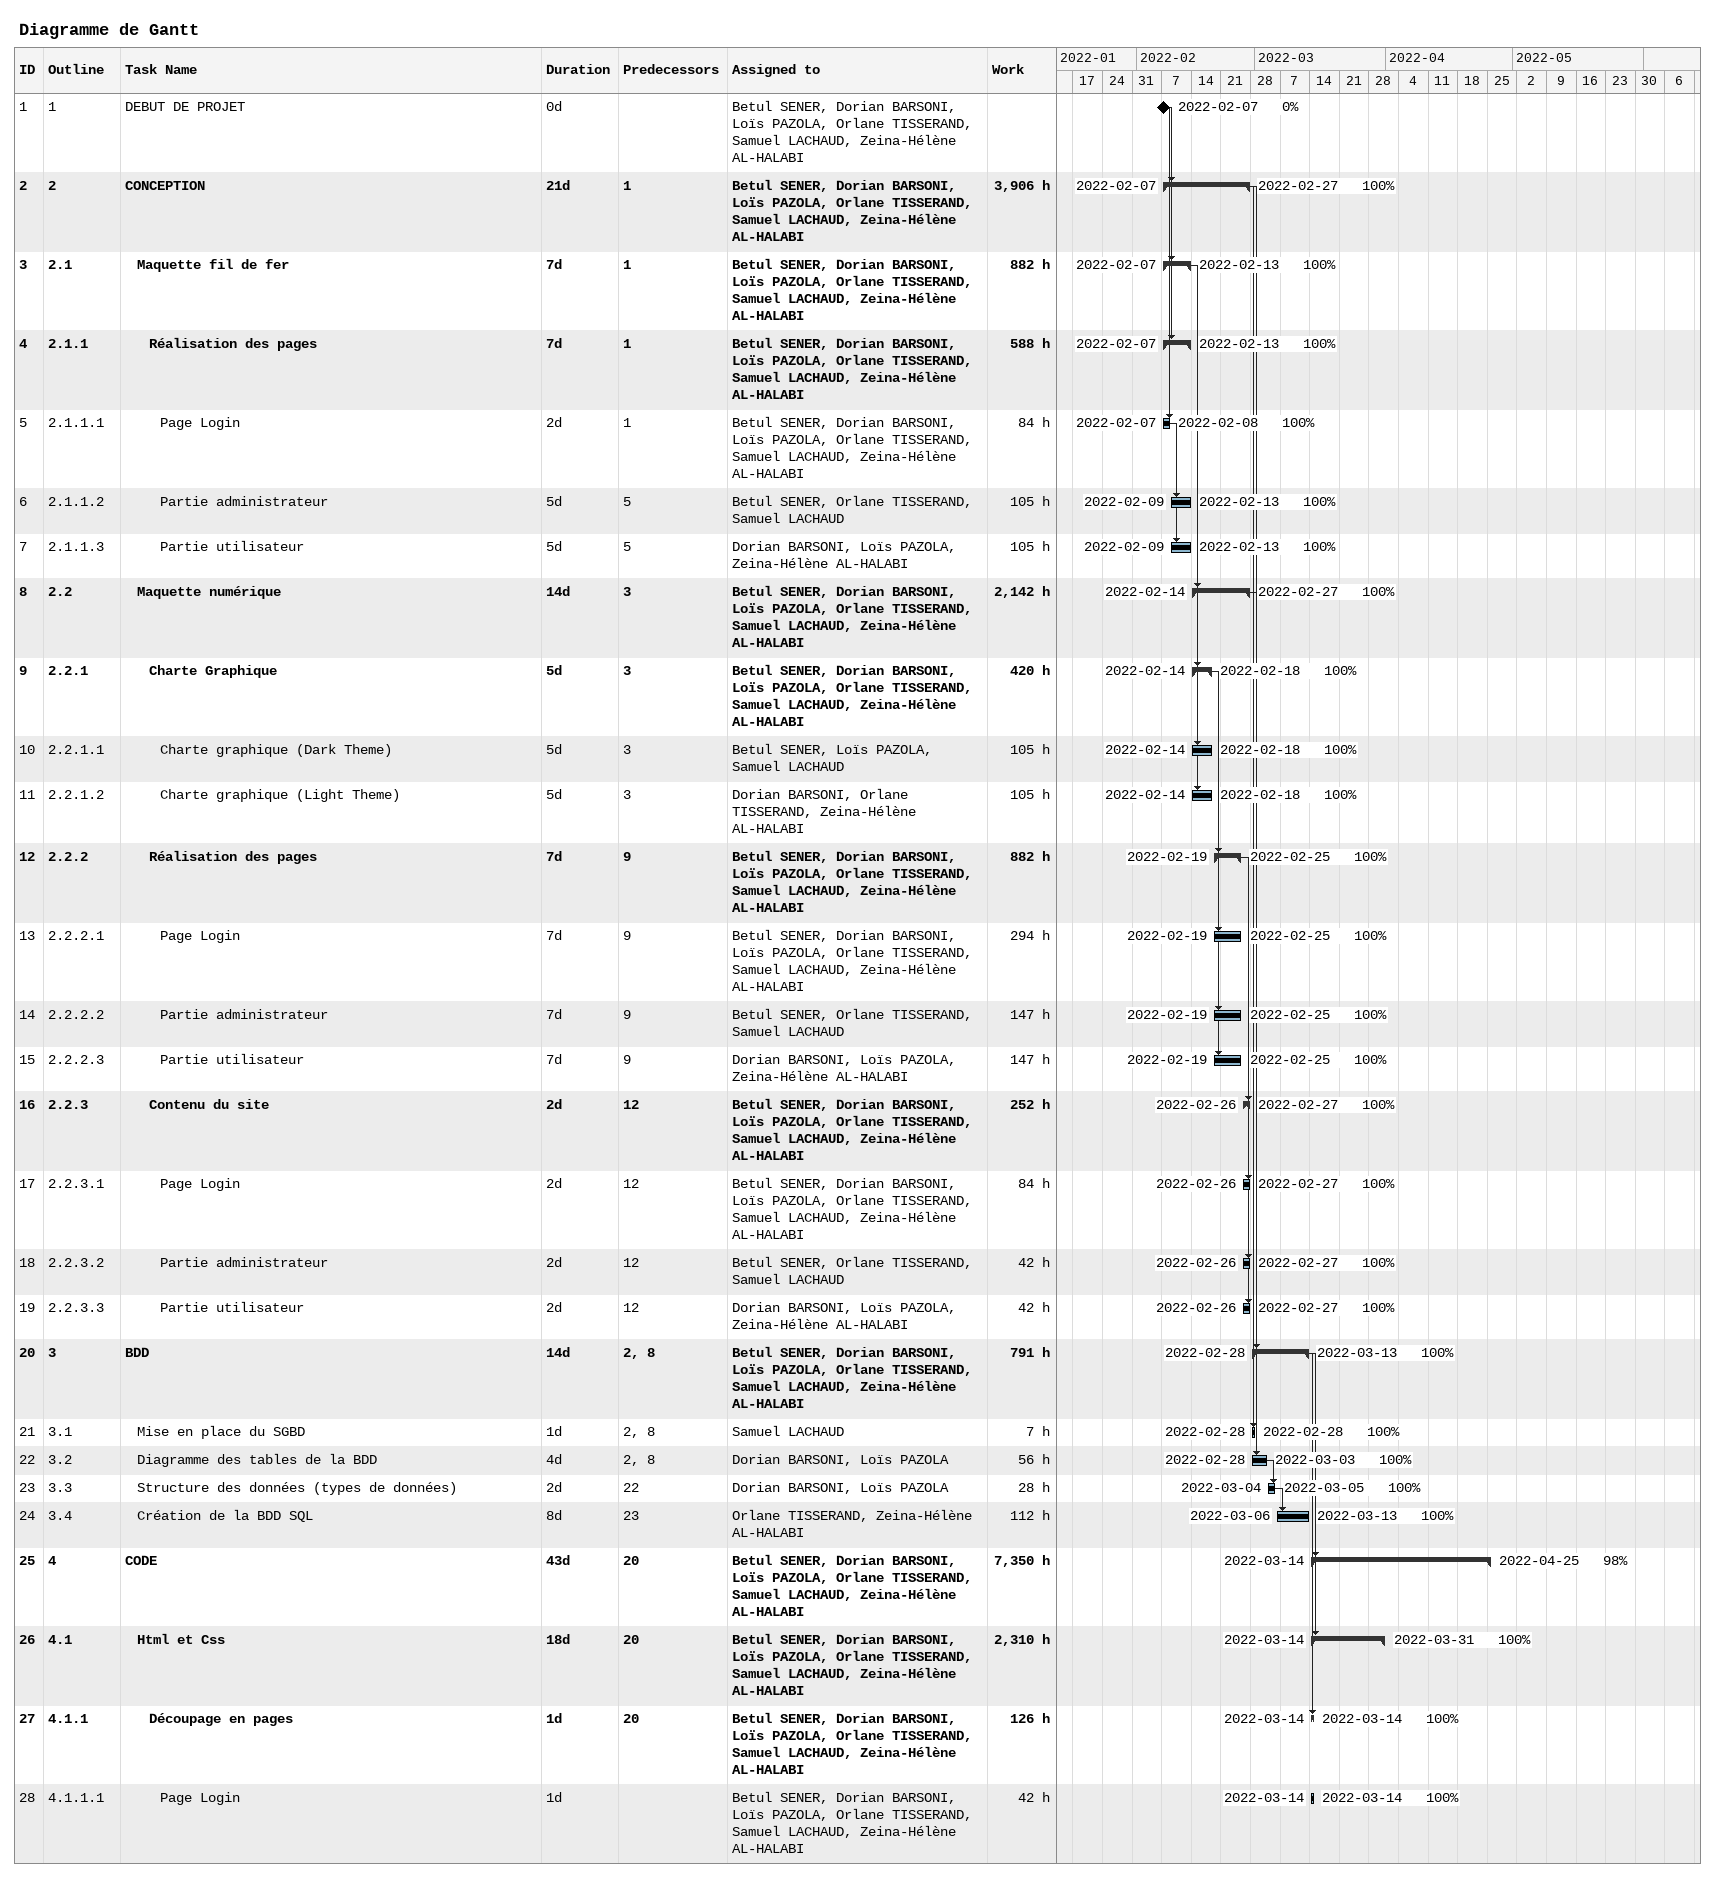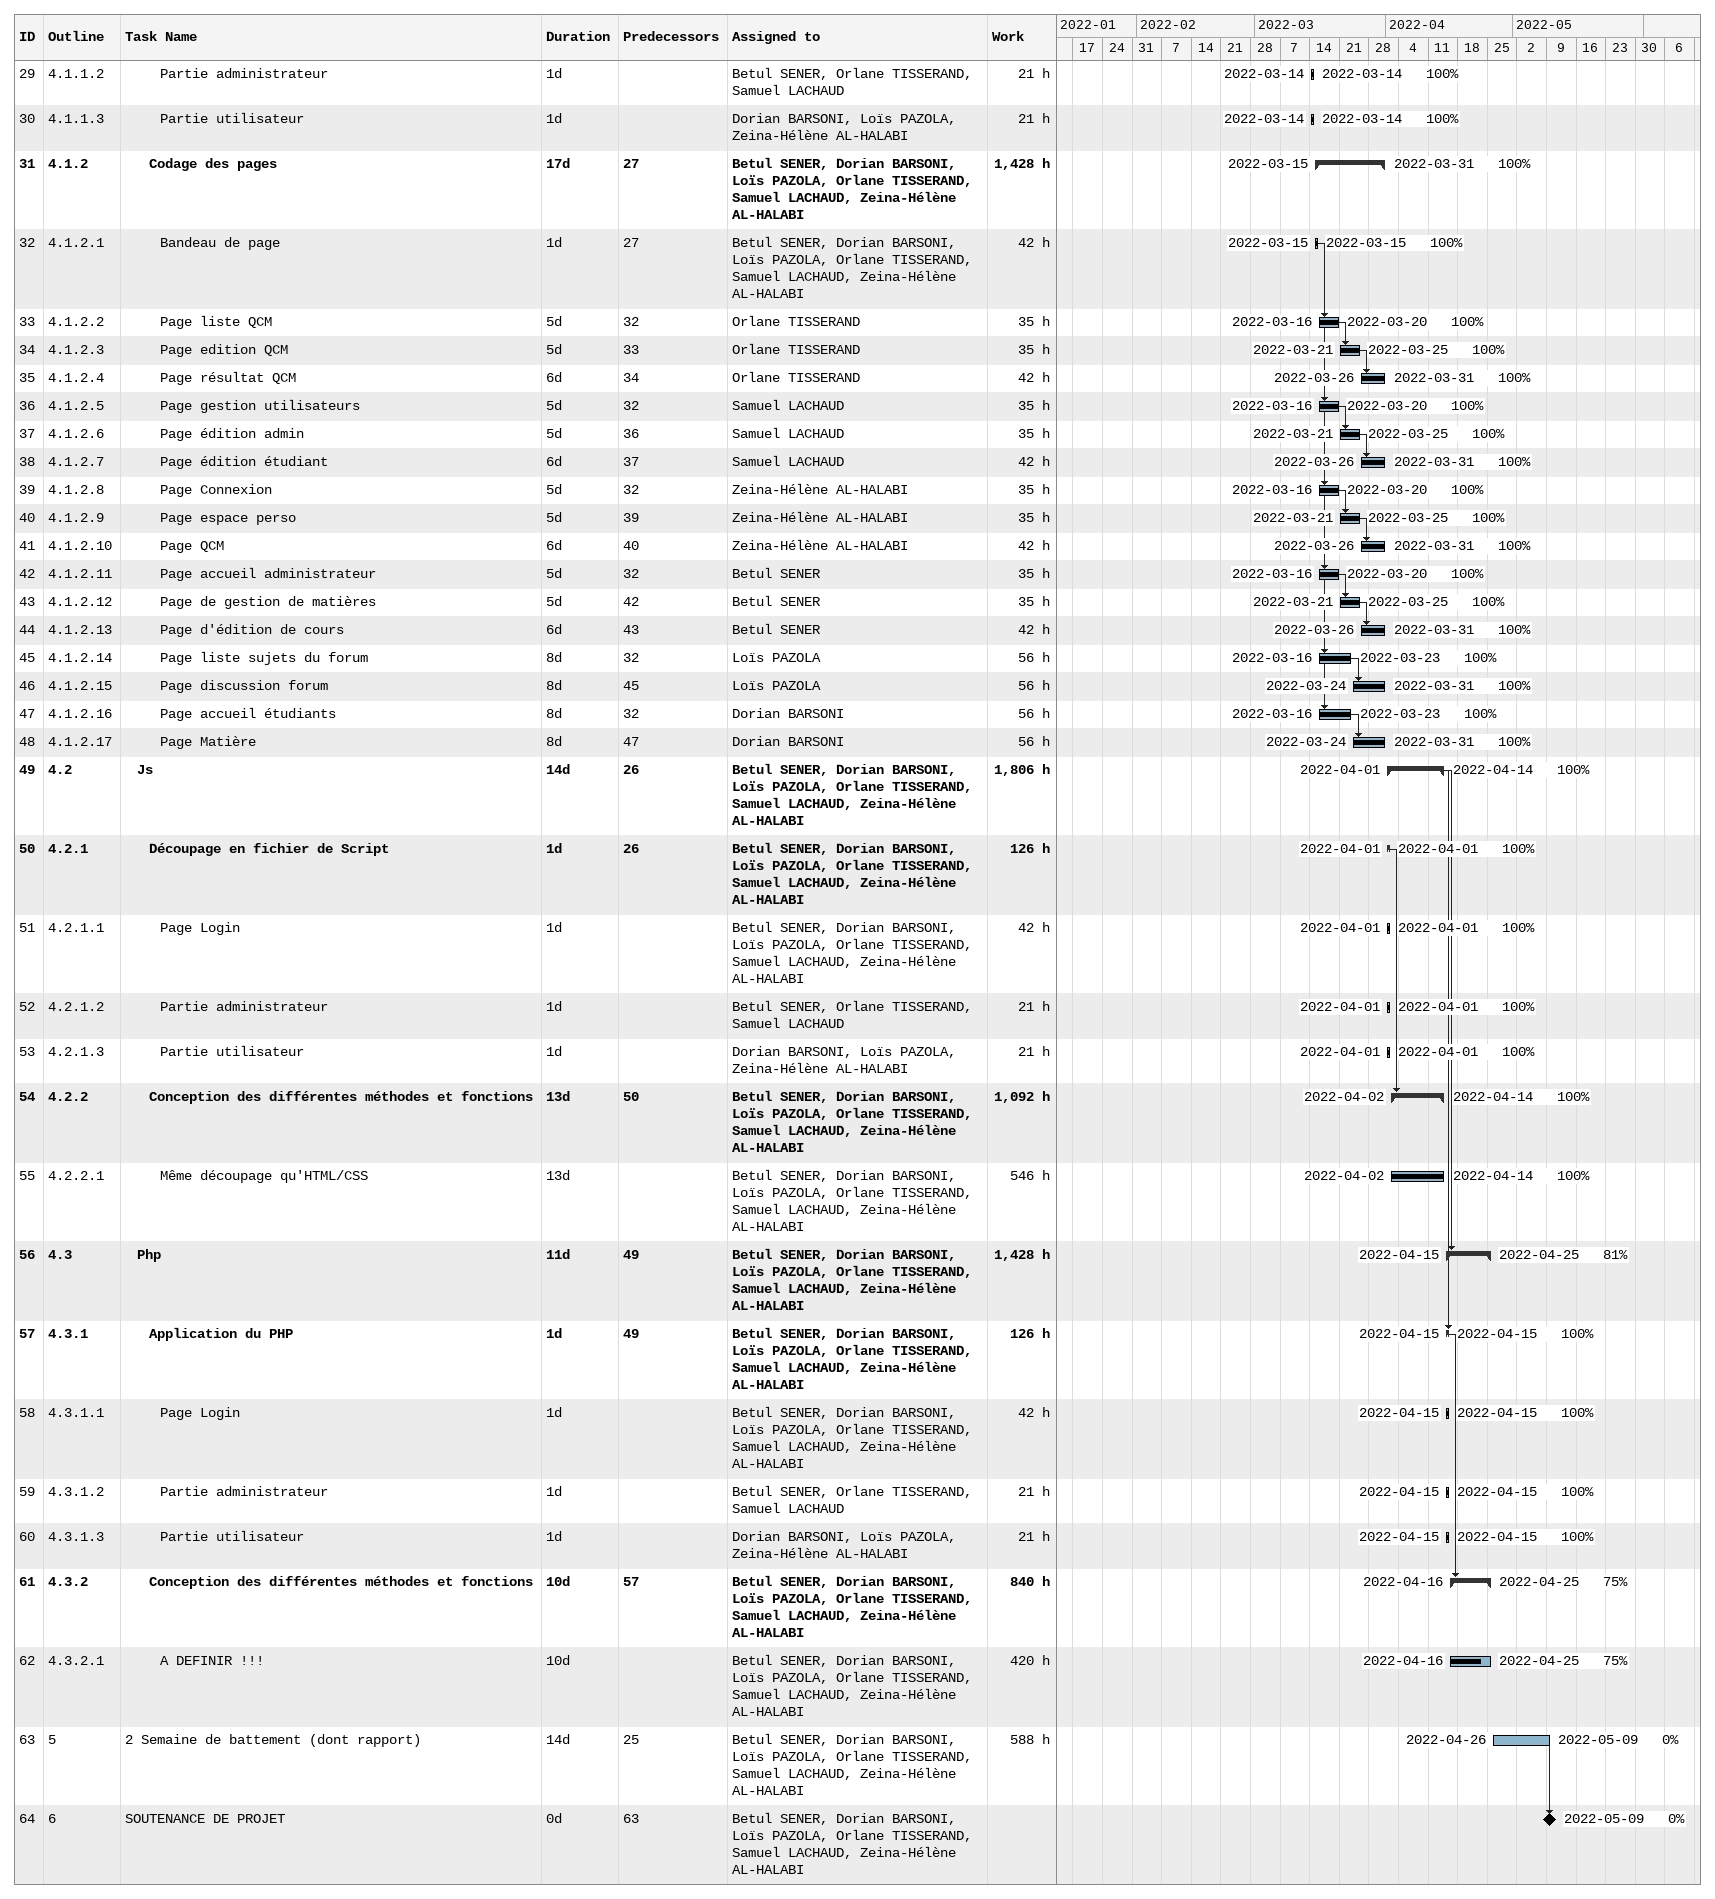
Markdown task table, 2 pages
Diagramme de Gantt

| ID | WBS | Task | Duration | Start | Finish | Predecessors | Resources | % complete | Work (h) |
|---|---|---|---|---|---|---|---|---|---|
| 1 | 1 | DEBUT DE PROJET | 0d | 2022-02-07 | 2022-02-07 |  | Betul SENER, Dorian BARSONI, Loïs PAZOLA, Orlane TISSERAND, Samuel LACHAUD, Zeina-Hélène AL-HALABI | 0 |  |
| 2 | 2 | **CONCEPTION** | 21d | 2022-02-07 | 2022-02-27 | 1 | Betul SENER, Dorian BARSONI, Loïs PAZOLA, Orlane TISSERAND, Samuel LACHAUD, Zeina-Hélène AL-HALABI | 100 | 3906 |
| 3 | 2.1 | **Maquette fil de fer** | 7d | 2022-02-07 | 2022-02-13 | 1 | Betul SENER, Dorian BARSONI, Loïs PAZOLA, Orlane TISSERAND, Samuel LACHAUD, Zeina-Hélène AL-HALABI | 100 | 882 |
| 4 | 2.1.1 | **Réalisation des pages** | 7d | 2022-02-07 | 2022-02-13 | 1 | Betul SENER, Dorian BARSONI, Loïs PAZOLA, Orlane TISSERAND, Samuel LACHAUD, Zeina-Hélène AL-HALABI | 100 | 588 |
| 5 | 2.1.1.1 | Page Login | 2d | 2022-02-07 | 2022-02-08 | 1 | Betul SENER, Dorian BARSONI, Loïs PAZOLA, Orlane TISSERAND, Samuel LACHAUD, Zeina-Hélène AL-HALABI | 100 | 84 |
| 6 | 2.1.1.2 | Partie administrateur | 5d | 2022-02-09 | 2022-02-13 | 5 | Betul SENER, Orlane TISSERAND, Samuel LACHAUD | 100 | 105 |
| 7 | 2.1.1.3 | Partie utilisateur | 5d | 2022-02-09 | 2022-02-13 | 5 | Dorian BARSONI, Loïs PAZOLA, Zeina-Hélène AL-HALABI | 100 | 105 |
| 8 | 2.2 | **Maquette numérique** | 14d | 2022-02-14 | 2022-02-27 | 3 | Betul SENER, Dorian BARSONI, Loïs PAZOLA, Orlane TISSERAND, Samuel LACHAUD, Zeina-Hélène AL-HALABI | 100 | 2142 |
| 9 | 2.2.1 | **Charte Graphique** | 5d | 2022-02-14 | 2022-02-18 | 3 | Betul SENER, Dorian BARSONI, Loïs PAZOLA, Orlane TISSERAND, Samuel LACHAUD, Zeina-Hélène AL-HALABI | 100 | 420 |
| 10 | 2.2.1.1 | Charte graphique (Dark Theme) | 5d | 2022-02-14 | 2022-02-18 | 3 | Betul SENER, Loïs PAZOLA, Samuel LACHAUD | 100 | 105 |
| 11 | 2.2.1.2 | Charte graphique (Light Theme) | 5d | 2022-02-14 | 2022-02-18 | 3 | Dorian BARSONI, Orlane TISSERAND, Zeina-Hélène AL-HALABI | 100 | 105 |
| 12 | 2.2.2 | **Réalisation des pages** | 7d | 2022-02-19 | 2022-02-25 | 9 | Betul SENER, Dorian BARSONI, Loïs PAZOLA, Orlane TISSERAND, Samuel LACHAUD, Zeina-Hélène AL-HALABI | 100 | 882 |
| 13 | 2.2.2.1 | Page Login | 7d | 2022-02-19 | 2022-02-25 | 9 | Betul SENER, Dorian BARSONI, Loïs PAZOLA, Orlane TISSERAND, Samuel LACHAUD, Zeina-Hélène AL-HALABI | 100 | 294 |
| 14 | 2.2.2.2 | Partie administrateur | 7d | 2022-02-19 | 2022-02-25 | 9 | Betul SENER, Orlane TISSERAND, Samuel LACHAUD | 100 | 147 |
| 15 | 2.2.2.3 | Partie utilisateur | 7d | 2022-02-19 | 2022-02-25 | 9 | Dorian BARSONI, Loïs PAZOLA, Zeina-Hélène AL-HALABI | 100 | 147 |
| 16 | 2.2.3 | **Contenu du site** | 2d | 2022-02-26 | 2022-02-27 | 12 | Betul SENER, Dorian BARSONI, Loïs PAZOLA, Orlane TISSERAND, Samuel LACHAUD, Zeina-Hélène AL-HALABI | 100 | 252 |
| 17 | 2.2.3.1 | Page Login | 2d | 2022-02-26 | 2022-02-27 | 12 | Betul SENER, Dorian BARSONI, Loïs PAZOLA, Orlane TISSERAND, Samuel LACHAUD, Zeina-Hélène AL-HALABI | 100 | 84 |
| 18 | 2.2.3.2 | Partie administrateur | 2d | 2022-02-26 | 2022-02-27 | 12 | Betul SENER, Orlane TISSERAND, Samuel LACHAUD | 100 | 42 |
| 19 | 2.2.3.3 | Partie utilisateur | 2d | 2022-02-26 | 2022-02-27 | 12 | Dorian BARSONI, Loïs PAZOLA, Zeina-Hélène AL-HALABI | 100 | 42 |
| 20 | 3 | **BDD** | 14d | 2022-02-28 | 2022-03-13 | 2, 8 | Betul SENER, Dorian BARSONI, Loïs PAZOLA, Orlane TISSERAND, Samuel LACHAUD, Zeina-Hélène AL-HALABI | 100 | 791 |
| 21 | 3.1 | Mise en place du SGBD | 1d | 2022-02-28 | 2022-02-28 | 2, 8 | Samuel LACHAUD | 100 | 7 |
| 22 | 3.2 | Diagramme des tables de la BDD | 4d | 2022-02-28 | 2022-03-03 | 2, 8 | Dorian BARSONI, Loïs PAZOLA | 100 | 56 |
| 23 | 3.3 | Structure des données (types de données) | 2d | 2022-03-04 | 2022-03-05 | 22 | Dorian BARSONI, Loïs PAZOLA | 100 | 28 |
| 24 | 3.4 | Création de la BDD SQL | 8d | 2022-03-06 | 2022-03-13 | 23 | Orlane TISSERAND, Zeina-Hélène AL-HALABI | 100 | 112 |
| 25 | 4 | **CODE** | 43d | 2022-03-14 | 2022-04-25 | 20 | Betul SENER, Dorian BARSONI, Loïs PAZOLA, Orlane TISSERAND, Samuel LACHAUD, Zeina-Hélène AL-HALABI | 98 | 7350 |
| 26 | 4.1 | **Html et Css** | 18d | 2022-03-14 | 2022-03-31 | 20 | Betul SENER, Dorian BARSONI, Loïs PAZOLA, Orlane TISSERAND, Samuel LACHAUD, Zeina-Hélène AL-HALABI | 100 | 2310 |
| 27 | 4.1.1 | **Découpage en pages** | 1d | 2022-03-14 | 2022-03-14 | 20 | Betul SENER, Dorian BARSONI, Loïs PAZOLA, Orlane TISSERAND, Samuel LACHAUD, Zeina-Hélène AL-HALABI | 100 | 126 |
| 28 | 4.1.1.1 | Page Login | 1d | 2022-03-14 | 2022-03-14 |  | Betul SENER, Dorian BARSONI, Loïs PAZOLA, Orlane TISSERAND, Samuel LACHAUD, Zeina-Hélène AL-HALABI | 100 | 42 |
| 29 | 4.1.1.2 | Partie administrateur | 1d | 2022-03-14 | 2022-03-14 |  | Betul SENER, Orlane TISSERAND, Samuel LACHAUD | 100 | 21 |
| 30 | 4.1.1.3 | Partie utilisateur | 1d | 2022-03-14 | 2022-03-14 |  | Dorian BARSONI, Loïs PAZOLA, Zeina-Hélène AL-HALABI | 100 | 21 |
| 31 | 4.1.2 | **Codage des pages** | 17d | 2022-03-15 | 2022-03-31 | 27 | Betul SENER, Dorian BARSONI, Loïs PAZOLA, Orlane TISSERAND, Samuel LACHAUD, Zeina-Hélène AL-HALABI | 100 | 1428 |
| 32 | 4.1.2.1 | Bandeau de page | 1d | 2022-03-15 | 2022-03-15 | 27 | Betul SENER, Dorian BARSONI, Loïs PAZOLA, Orlane TISSERAND, Samuel LACHAUD, Zeina-Hélène AL-HALABI | 100 | 42 |
| 33 | 4.1.2.2 | Page liste QCM | 5d | 2022-03-16 | 2022-03-20 | 32 | Orlane TISSERAND | 100 | 35 |
| 34 | 4.1.2.3 | Page edition QCM | 5d | 2022-03-21 | 2022-03-25 | 33 | Orlane TISSERAND | 100 | 35 |
| 35 | 4.1.2.4 | Page résultat QCM | 6d | 2022-03-26 | 2022-03-31 | 34 | Orlane TISSERAND | 100 | 42 |
| 36 | 4.1.2.5 | Page gestion utilisateurs | 5d | 2022-03-16 | 2022-03-20 | 32 | Samuel LACHAUD | 100 | 35 |
| 37 | 4.1.2.6 | Page édition admin | 5d | 2022-03-21 | 2022-03-25 | 36 | Samuel LACHAUD | 100 | 35 |
| 38 | 4.1.2.7 | Page édition étudiant | 6d | 2022-03-26 | 2022-03-31 | 37 | Samuel LACHAUD | 100 | 42 |
| 39 | 4.1.2.8 | Page Connexion | 5d | 2022-03-16 | 2022-03-20 | 32 | Zeina-Hélène AL-HALABI | 100 | 35 |
| 40 | 4.1.2.9 | Page espace perso | 5d | 2022-03-21 | 2022-03-25 | 39 | Zeina-Hélène AL-HALABI | 100 | 35 |
| 41 | 4.1.2.10 | Page QCM | 6d | 2022-03-26 | 2022-03-31 | 40 | Zeina-Hélène AL-HALABI | 100 | 42 |
| 42 | 4.1.2.11 | Page accueil administrateur | 5d | 2022-03-16 | 2022-03-20 | 32 | Betul SENER | 100 | 35 |
| 43 | 4.1.2.12 | Page de gestion de matières | 5d | 2022-03-21 | 2022-03-25 | 42 | Betul SENER | 100 | 35 |
| 44 | 4.1.2.13 | Page d'édition de cours | 6d | 2022-03-26 | 2022-03-31 | 43 | Betul SENER | 100 | 42 |
| 45 | 4.1.2.14 | Page liste sujets du forum | 8d | 2022-03-16 | 2022-03-23 | 32 | Loïs PAZOLA | 100 | 56 |
| 46 | 4.1.2.15 | Page discussion forum | 8d | 2022-03-24 | 2022-03-31 | 45 | Loïs PAZOLA | 100 | 56 |
| 47 | 4.1.2.16 | Page accueil étudiants | 8d | 2022-03-16 | 2022-03-23 | 32 | Dorian BARSONI | 100 | 56 |
| 48 | 4.1.2.17 | Page Matière | 8d | 2022-03-24 | 2022-03-31 | 47 | Dorian BARSONI | 100 | 56 |
| 49 | 4.2 | **Js** | 14d | 2022-04-01 | 2022-04-14 | 26 | Betul SENER, Dorian BARSONI, Loïs PAZOLA, Orlane TISSERAND, Samuel LACHAUD, Zeina-Hélène AL-HALABI | 100 | 1806 |
| 50 | 4.2.1 | **Découpage en fichier de Script** | 1d | 2022-04-01 | 2022-04-01 | 26 | Betul SENER, Dorian BARSONI, Loïs PAZOLA, Orlane TISSERAND, Samuel LACHAUD, Zeina-Hélène AL-HALABI | 100 | 126 |
| 51 | 4.2.1.1 | Page Login | 1d | 2022-04-01 | 2022-04-01 |  | Betul SENER, Dorian BARSONI, Loïs PAZOLA, Orlane TISSERAND, Samuel LACHAUD, Zeina-Hélène AL-HALABI | 100 | 42 |
| 52 | 4.2.1.2 | Partie administrateur | 1d | 2022-04-01 | 2022-04-01 |  | Betul SENER, Orlane TISSERAND, Samuel LACHAUD | 100 | 21 |
| 53 | 4.2.1.3 | Partie utilisateur | 1d | 2022-04-01 | 2022-04-01 |  | Dorian BARSONI, Loïs PAZOLA, Zeina-Hélène AL-HALABI | 100 | 21 |
| 54 | 4.2.2 | **Conception des différentes méthodes et fonctions** | 13d | 2022-04-02 | 2022-04-14 | 50 | Betul SENER, Dorian BARSONI, Loïs PAZOLA, Orlane TISSERAND, Samuel LACHAUD, Zeina-Hélène AL-HALABI | 100 | 1092 |
| 55 | 4.2.2.1 | Même découpage qu'HTML/CSS | 13d | 2022-04-02 | 2022-04-14 |  | Betul SENER, Dorian BARSONI, Loïs PAZOLA, Orlane TISSERAND, Samuel LACHAUD, Zeina-Hélène AL-HALABI | 100 | 546 |
| 56 | 4.3 | **Php** | 11d | 2022-04-15 | 2022-04-25 | 49 | Betul SENER, Dorian BARSONI, Loïs PAZOLA, Orlane TISSERAND, Samuel LACHAUD, Zeina-Hélène AL-HALABI | 81 | 1428 |
| 57 | 4.3.1 | **Application du PHP** | 1d | 2022-04-15 | 2022-04-15 | 49 | Betul SENER, Dorian BARSONI, Loïs PAZOLA, Orlane TISSERAND, Samuel LACHAUD, Zeina-Hélène AL-HALABI | 100 | 126 |
| 58 | 4.3.1.1 | Page Login | 1d | 2022-04-15 | 2022-04-15 |  | Betul SENER, Dorian BARSONI, Loïs PAZOLA, Orlane TISSERAND, Samuel LACHAUD, Zeina-Hélène AL-HALABI | 100 | 42 |
| 59 | 4.3.1.2 | Partie administrateur | 1d | 2022-04-15 | 2022-04-15 |  | Betul SENER, Orlane TISSERAND, Samuel LACHAUD | 100 | 21 |
| 60 | 4.3.1.3 | Partie utilisateur | 1d | 2022-04-15 | 2022-04-15 |  | Dorian BARSONI, Loïs PAZOLA, Zeina-Hélène AL-HALABI | 100 | 21 |
| 61 | 4.3.2 | **Conception des différentes méthodes et fonctions** | 10d | 2022-04-16 | 2022-04-25 | 57 | Betul SENER, Dorian BARSONI, Loïs PAZOLA, Orlane TISSERAND, Samuel LACHAUD, Zeina-Hélène AL-HALABI | 75 | 840 |
| 62 | 4.3.2.1 | A DEFINIR !!! | 10d | 2022-04-16 | 2022-04-25 |  | Betul SENER, Dorian BARSONI, Loïs PAZOLA, Orlane TISSERAND, Samuel LACHAUD, Zeina-Hélène AL-HALABI | 75 | 420 |
| 63 | 5 | 2 Semaine de battement (dont rapport) | 14d | 2022-04-26 | 2022-05-09 | 25 | Betul SENER, Dorian BARSONI, Loïs PAZOLA, Orlane TISSERAND, Samuel LACHAUD, Zeina-Hélène AL-HALABI | 0 | 588 |
| 64 | 6 | SOUTENANCE DE PROJET | 0d | 2022-05-09 | 2022-05-09 | 63 | Betul SENER, Dorian BARSONI, Loïs PAZOLA, Orlane TISSERAND, Samuel LACHAUD, Zeina-Hélène AL-HALABI | 0 |  |
